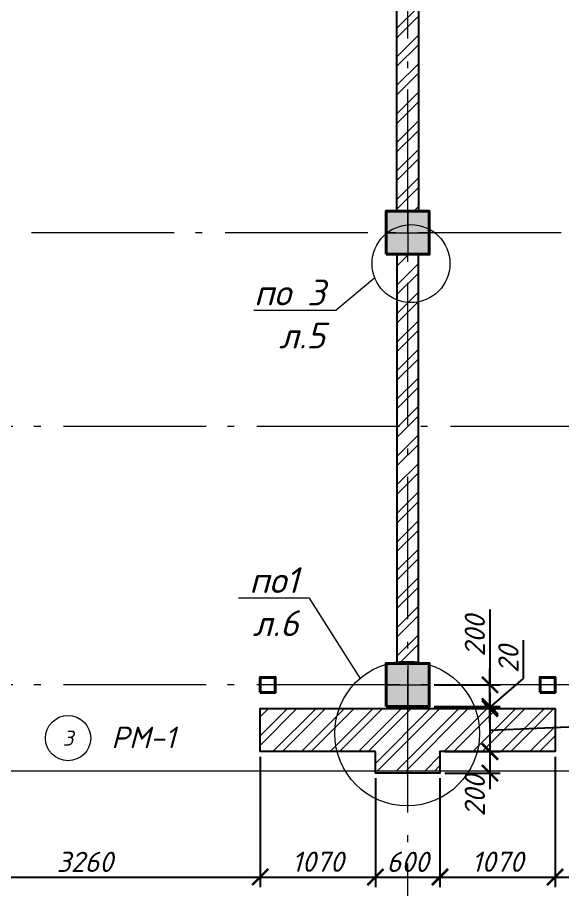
# Model space of a CAD drawing. Header units: millimetres. Extents: x -238377 to 196118, y -123284 to 30177.
# Drawn here: x -91543 to -86478, y 12570 to 20671 of the extents above; entities that cross this region are included whole.
import ezdxf
from ezdxf import colors
from ezdxf.entities.mleader import LeaderData, LeaderLine
from ezdxf.enums import TextEntityAlignment as Align
from ezdxf.math import Vec2, Vec3

# ---------------------------------------------------------------- set-up
doc = ezdxf.new("R2010")
doc.units = ezdxf.units.MM
doc.header["$MEASUREMENT"] = 0
doc.linetypes.add('Double Dashed', pattern=[1797.222233, 1325, -211.666656, 63.333344, -197.222233])
doc.layers.get('0').update_dxf_attribs({"lineweight": 5})
doc.layers.add('#Hatch', color=7, linetype='Continuous', lineweight=5, true_color=0x4d4d4d)
for name, color, linetype, lineweight in [('#Выноски', 150, 'Continuous', 15), ('#размеры', 7, 'Continuous', 5), ('k_ Рамка', 7, 'Continuous', 50), ('колонны_Ном._пера__94', 252, 'Continuous', 13), ('колонны_Ном._пера__99', 7, 'Continuous', 40), ('оси_Ном._пера__96', 7, 'Continuous', 5)]:
    doc.layers.add(name, color=color, linetype=linetype, lineweight=lineweight)
for name, color, linetype in [('#стены внутр', 152, 'Continuous'), ('#стены наруж', 7, 'Continuous'), ('колонны', 7, 'Continuous'), ('оси', 7, 'Continuous'), ('чертеж', 7, 'Continuous')]:
    doc.layers.add(name, color=color, linetype=linetype)
doc.styles.get("Standard").update_dxf_attribs({"font": 'isocpeui.ttf'})
doc.styles.add('STEP PR', font='isocpeui.ttf')
doc.styles.add('СГЕНЕРИР_СТИЛЬ_3', font='gost_2_304-81_type.ttf')
doc.dimstyles.new('SPDS', dxfattribs={"dimscale": 10, "dimtxt": 2.5, "dimasz": 2, "dimexe": 1.25, "dimexo": 0.625, "dimtad": 1, "dimdec": 0, "dimrnd": 0.001, "dimtxsty": 'STEP PR', "dimblk": 'ARCHTICK', "dimcen": 2.5, "dimdle": 2, "dimclrd": 256, "dimclre": 256, "dimclrt": 7, "dimadec": 0, "dimazin": 2, "dimtfac": 0.75, "dimtdec": 0, "dimtmove": 1, "dimatfit": 3, "dimfxl": 1, "dimtolj": 1, "dimarcsym": 1})
pattern_1 = [(45, (-82796.33, -48984.63), (-132.5825, 132.5825), []), (45, (-82707.94, -48984.63), (-132.5825, 132.5825), [])]

# ---------------------------------------------------------------- blocks, each defined once
blk = doc.blocks.new('Стандартный маркер сетки_16')
at = {"layer": 'оси_Ном._пера__96', "linetype": 'Double Dashed'}
blk.add_line((900, 0), (41068.3, 0), dxfattribs=at)
at = {"layer": 'оси_Ном._пера__96', "style": 'СГЕНЕРИР_СТИЛЬ_3'}
blk.add_attdef('AC_MarkerText_1', text='', height=350, rotation=180, dxfattribs=at).set_placement((-260.8, 269.7), align=Align.BOTTOM_LEFT)
blk = doc.blocks.new('Колонна_15_1', base_point=(22379, 71855.7))
at = {"layer": 'колонны_Ном._пера__94', "linetype": 'Continuous', "true_color": 0x7d7d7d}
blk.add_hatch(color=8, dxfattribs=at).paths.add_polyline_path([(22179, 71646.7), (22579, 71646.7), (22579, 72046.7), (22179, 72046.7)])
blk.add_hatch(color=8, dxfattribs=at).paths.add_polyline_path([(22179, 71646.7), (22579, 71646.7), (22579, 72046.7), (22179, 72046.7)])
at = {"layer": 'колонны_Ном._пера__99', "linetype": 'Continuous', "flags": 128}
blk.add_lwpolyline([(22179, 71646.7), (22579, 71646.7), (22579, 72046.7), (22179, 72046.7)], close=True, dxfattribs=at)
at = {"layer": 'колонны_Ном._пера__99', "color": 8, "linetype": 'Continuous', "true_color": 0x737373, "flags": 128}
blk.add_lwpolyline([(22179, 71646.7), (22579, 71646.7), (22579, 72046.7), (22179, 72046.7)], close=True, dxfattribs=at)
at = {"layer": 'оси_Ном._пера__96', "color": 253, "lineweight": 5, "true_color": 0x9c9c9c}
for points in [[(22379.3, 72046.7), (22379.3, 71646.7)], [(22379.3, 72046.7), (22379.3, 71646.7)], [(22179, 71846.7), (22579, 71846.7)], [(22179, 71846.7), (22579, 71846.7)]]:
    blk.add_lwpolyline(points, dxfattribs=at)
blk = doc.blocks.new('Стандартный маркер сетки_17')
at = {"layer": 'оси_Ном._пера__96', "linetype": 'Double Dashed'}
blk.add_line((900, 0), (20403.4, 0), dxfattribs=at)
at = {"layer": 'оси_Ном._пера__96', "style": 'СГЕНЕРИР_СТИЛЬ_3'}
blk.add_attdef('AC_MarkerText_1', text='', height=350, rotation=90, dxfattribs=at).set_placement((21973.1, -122.2), align=Align.BOTTOM_LEFT)
blk = doc.blocks.new('_ArchTick')
at = {"color": 0, "linetype": 'ByBlock', "const_width": 0.15}
blk.add_lwpolyline([(-0.5, -0.5), (0.5, 0.5)], dxfattribs=at)
blk = doc.blocks.new('*D648')
at = {"layer": '#размеры', "lineweight": -2, "transparency": 16777216}
for p, q in [((-86840.3, 14530.9), (-86840.3, 14887)), ((-87152.8, 14261), (-86840.3, 14530.9)), ((-87152.8, 14271), (-87152.8, 14421)), ((-87670.5, 14271), (-87059, 14271)), ((-87152.8, 14271), (-87152.8, 14251)), ((-87152.8, 14271), (-87152.8, 14251)), ((-87678.8, 14251), (-87059, 14251)), ((-87152.8, 14251), (-87152.8, 14101))]:
    blk.add_line(p, q, dxfattribs=at)
at = {"layer": 'Defpoints', "color": 0, "transparency": 16777216}
for p in [(-87717.3, 14271), (-87725.7, 14251), (-87152.8, 14251)]:
    blk.add_point(p, dxfattribs=at)
at = {"layer": '#размеры', "lineweight": -2, "transparency": 16777216, "xscale": 150, "yscale": 150, "zscale": 150}
for p, rotation in [((-87152.8, 14271), 270), ((-87152.8, 14251), 90)]:
    blk.add_blockref('_ArchTick', p, dxfattribs=dict(at, rotation=rotation))
at = {"layer": '#размеры', "color": 7, "transparency": 16777216, "insert": (-86980.9, 14708.9), "char_height": 187.5, "attachment_point": 5, "rotation": 90, "style": 'STEP PR'}
blk.add_mtext('\\A1;20', dxfattribs=at)
blk = doc.blocks.new('*D649')
at = {"layer": '#размеры', "lineweight": -2, "transparency": 16777216}
for p, q in [((-86169.2, 14092.1), (-86169.2, 14593.4)), ((-87152.8, 14401), (-87152.8, 13701)), ((-87678.8, 14251), (-87059, 14251)), ((-87152.8, 14051), (-86169.2, 14092.1)), ((-87570.5, 13851), (-87059, 13851))]:
    blk.add_line(p, q, dxfattribs=at)
at = {"layer": 'Defpoints', "color": 0, "transparency": 16777216}
for p in [(-87725.7, 14251), (-87617.3, 13851), (-87152.8, 13851)]:
    blk.add_point(p, dxfattribs=at)
at = {"layer": '#размеры', "lineweight": -2, "transparency": 16777216, "xscale": 150, "yscale": 150, "zscale": 150}
for p, rotation in [((-87152.8, 14251), 90), ((-87152.8, 13851), 270)]:
    blk.add_blockref('_ArchTick', p, dxfattribs=dict(at, rotation=rotation))
at = {"layer": '#размеры', "color": 7, "transparency": 16777216, "insert": (-86309.8, 14342.8), "char_height": 187.5, "attachment_point": 5, "rotation": 90, "style": 'STEP PR'}
blk.add_mtext('\\A1;400', dxfattribs=at)
blk = doc.blocks.new('*D650')
at = {"layer": '#размеры', "lineweight": -2, "transparency": 16777216}
for p, q in [((-87152.8, 14001), (-87152.8, 13501)), ((-87570.5, 13851), (-87059, 13851)), ((-87570.5, 13651), (-87059, 13651))]:
    blk.add_line(p, q, dxfattribs=at)
at = {"layer": 'Defpoints', "color": 0, "transparency": 16777216}
for p in [(-87617.3, 13851), (-87617.3, 13651), (-87152.8, 13651)]:
    blk.add_point(p, dxfattribs=at)
at = {"layer": '#размеры', "lineweight": -2, "transparency": 16777216, "xscale": 150, "yscale": 150, "zscale": 150}
for p, rotation in [((-87152.8, 13851), 90), ((-87152.8, 13651), 270)]:
    blk.add_blockref('_ArchTick', p, dxfattribs=dict(at, rotation=rotation))
at = {"layer": '#размеры', "color": 7, "transparency": 16777216, "insert": (-87293.4, 13440.4), "char_height": 187.5, "attachment_point": 5, "rotation": 90, "style": 'STEP PR'}
blk.add_mtext('\\A1;200', dxfattribs=at)
blk = doc.blocks.new('*D651')
at = {"layer": '#размеры', "lineweight": -2, "transparency": 16777216}
for p, q in [((-87152.8, 15171.7), (-87152.8, 14471)), ((-87152.8, 14121), (-87152.8, 14621)), ((-87670.5, 14471), (-87059, 14471)), ((-87670.5, 14271), (-87059, 14271))]:
    blk.add_line(p, q, dxfattribs=at)
at = {"layer": 'Defpoints', "color": 0, "transparency": 16777216}
for p in [(-87717.3, 14471), (-87152.8, 14471), (-87717.3, 14271)]:
    blk.add_point(p, dxfattribs=at)
at = {"layer": '#размеры', "lineweight": -2, "transparency": 16777216, "xscale": 150, "yscale": 150, "zscale": 150}
for p, rotation in [((-87152.8, 14471), 90), ((-87152.8, 14271), 270)]:
    blk.add_blockref('_ArchTick', p, dxfattribs=dict(at, rotation=rotation))
at = {"layer": '#размеры', "color": 7, "transparency": 16777216, "insert": (-87293.4, 14925.7), "char_height": 187.5, "attachment_point": 5, "rotation": 90, "style": 'STEP PR'}
blk.add_mtext('\\A1;200', dxfattribs=at)
blk = doc.blocks.new('*D652')
at = {"layer": '#размеры', "lineweight": -2, "transparency": 16777216}
for p, q in [((-92547.3, 13804.2), (-92547.3, 12592.6)), ((-89287.3, 13804.2), (-89287.3, 12592.6)), ((-92697.3, 12686.3), (-89137.3, 12686.3))]:
    blk.add_line(p, q, dxfattribs=at)
at = {"layer": 'Defpoints', "color": 0, "transparency": 16777216}
for p in [(-92547.3, 13851), (-89287.3, 13851), (-89287.3, 12686.3)]:
    blk.add_point(p, dxfattribs=at)
at = {"layer": '#размеры', "lineweight": -2, "transparency": 16777216, "xscale": 150, "yscale": 150, "zscale": 150, "rotation": 180}
blk.add_blockref('_ArchTick', (-92547.3, 12686.3), dxfattribs=at)
at = {"layer": '#размеры', "lineweight": -2, "transparency": 16777216, "xscale": 150, "yscale": 150, "zscale": 150}
blk.add_blockref('_ArchTick', (-89287.3, 12686.3), dxfattribs=at)
at = {"layer": '#размеры', "color": 7, "transparency": 16777216, "insert": (-90917.3, 12827), "char_height": 187.5, "attachment_point": 5, "style": 'STEP PR'}
blk.add_mtext('\\A1;3260', dxfattribs=at)
blk = doc.blocks.new('*D653')
at = {"layer": '#размеры', "lineweight": -2, "transparency": 16777216}
for p, q in [((-89287.3, 13804.2), (-89287.3, 12592.6)), ((-88217.3, 13604.2), (-88217.3, 12592.6)), ((-89437.3, 12686.3), (-88067.3, 12686.3))]:
    blk.add_line(p, q, dxfattribs=at)
at = {"layer": 'Defpoints', "color": 0, "transparency": 16777216}
for p in [(-89287.3, 13851), (-88217.3, 13651), (-88217.3, 12686.3)]:
    blk.add_point(p, dxfattribs=at)
at = {"layer": '#размеры', "lineweight": -2, "transparency": 16777216, "xscale": 150, "yscale": 150, "zscale": 150, "rotation": 180}
blk.add_blockref('_ArchTick', (-89287.3, 12686.3), dxfattribs=at)
at = {"layer": '#размеры', "lineweight": -2, "transparency": 16777216, "xscale": 150, "yscale": 150, "zscale": 150}
blk.add_blockref('_ArchTick', (-88217.3, 12686.3), dxfattribs=at)
at = {"layer": '#размеры', "color": 7, "transparency": 16777216, "insert": (-88752.3, 12828.2), "char_height": 187.5, "attachment_point": 5, "style": 'STEP PR'}
blk.add_mtext('\\A1;1070', dxfattribs=at)
blk = doc.blocks.new('*D654')
at = {"layer": '#размеры', "lineweight": -2, "transparency": 16777216}
for p, q in [((-88217.3, 13604.2), (-88217.3, 12592.6)), ((-87617.3, 13604.2), (-87617.3, 12592.6)), ((-88367.3, 12686.3), (-87467.3, 12686.3))]:
    blk.add_line(p, q, dxfattribs=at)
at = {"layer": 'Defpoints', "color": 0, "transparency": 16777216}
for p in [(-88217.3, 13651), (-87617.3, 13651), (-87617.3, 12686.3)]:
    blk.add_point(p, dxfattribs=at)
at = {"layer": '#размеры', "lineweight": -2, "transparency": 16777216, "xscale": 150, "yscale": 150, "zscale": 150, "rotation": 180}
blk.add_blockref('_ArchTick', (-88217.3, 12686.3), dxfattribs=at)
at = {"layer": '#размеры', "lineweight": -2, "transparency": 16777216, "xscale": 150, "yscale": 150, "zscale": 150}
blk.add_blockref('_ArchTick', (-87617.3, 12686.3), dxfattribs=at)
at = {"layer": '#размеры', "color": 7, "transparency": 16777216, "insert": (-87917.3, 12827), "char_height": 187.5, "attachment_point": 5, "style": 'STEP PR'}
blk.add_mtext('\\A1;600', dxfattribs=at)
blk = doc.blocks.new('*D655')
at = {"layer": '#размеры', "lineweight": -2, "transparency": 16777216}
for p, q in [((-86547.3, 13804.2), (-86547.3, 12592.6)), ((-87617.3, 13604.2), (-87617.3, 12592.6)), ((-87767.3, 12686.3), (-86397.3, 12686.3))]:
    blk.add_line(p, q, dxfattribs=at)
at = {"layer": 'Defpoints', "color": 0, "transparency": 16777216}
for p in [(-86547.3, 13851), (-87617.3, 13651), (-86547.3, 12686.3)]:
    blk.add_point(p, dxfattribs=at)
at = {"layer": '#размеры', "lineweight": -2, "transparency": 16777216, "xscale": 150, "yscale": 150, "zscale": 150, "rotation": 180}
blk.add_blockref('_ArchTick', (-87617.3, 12686.3), dxfattribs=at)
at = {"layer": '#размеры', "lineweight": -2, "transparency": 16777216, "xscale": 150, "yscale": 150, "zscale": 150}
blk.add_blockref('_ArchTick', (-86547.3, 12686.3), dxfattribs=at)
at = {"layer": '#размеры', "color": 7, "transparency": 16777216, "insert": (-87082.3, 12828.2), "char_height": 187.5, "attachment_point": 5, "style": 'STEP PR'}
blk.add_mtext('\\A1;1070', dxfattribs=at)
blk = doc.blocks.new('*D656')
at = {"layer": '#размеры', "lineweight": -2, "transparency": 16777216}
for p, q in [((-86547.3, 13804.2), (-86547.3, 12592.6)), ((-83287.3, 13804.2), (-83287.3, 12592.6)), ((-86697.3, 12686.3), (-83137.3, 12686.3))]:
    blk.add_line(p, q, dxfattribs=at)
at = {"layer": 'Defpoints', "color": 0, "transparency": 16777216}
for p in [(-86547.3, 13851), (-83287.3, 13851), (-83287.3, 12686.3)]:
    blk.add_point(p, dxfattribs=at)
at = {"layer": '#размеры', "lineweight": -2, "transparency": 16777216, "xscale": 150, "yscale": 150, "zscale": 150, "rotation": 180}
blk.add_blockref('_ArchTick', (-86547.3, 12686.3), dxfattribs=at)
at = {"layer": '#размеры', "lineweight": -2, "transparency": 16777216, "xscale": 150, "yscale": 150, "zscale": 150}
blk.add_blockref('_ArchTick', (-83287.3, 12686.3), dxfattribs=at)
at = {"layer": '#размеры', "color": 7, "transparency": 16777216, "insert": (-84917.3, 12827), "char_height": 187.5, "attachment_point": 5, "style": 'STEP PR'}
blk.add_mtext('\\A1;3260', dxfattribs=at)
blk = doc.blocks.new('*U225')
at = {"color": 0, "linetype": 'ByBlock', "lineweight": -2}
blk.add_circle((0, 0), 6, dxfattribs=at)
blk.add_attdef('Узел', text='', height=4, dxfattribs=at).set_placement((0, 0), align=Align.MIDDLE_CENTER)
blk = doc.blocks.new('_None')

msp = doc.modelspace()

# ---------------------------------------------------------------- hatches: boundary and pattern name
at = {"layer": '#Hatch'}
h = msp.add_hatch(dxfattribs=at)
h.set_pattern_fill('ANSI32', color=256, scale=500)
h.set_pattern_definition(pattern_1)
h.paths.add_polyline_path([(-87917.3, 22671), (-88017.3, 22671), (-88017.3, 18871), (-87917.3, 18871)])
h.paths.add_polyline_path([(-87817.3, 22671), (-87917.3, 22671), (-87917.3, 18871), (-87817.3, 18871)])
h = msp.add_hatch(dxfattribs=at)
h.set_pattern_fill('ANSI32', color=256, scale=500)
h.set_pattern_definition(pattern_1)
h.paths.add_polyline_path([(-87917.3, 16871), (-87817.3, 16871), (-87817.3, 18471), (-87917.3, 18471)])
h.paths.add_polyline_path([(-88017.3, 16871), (-87917.3, 16871), (-87917.3, 18471), (-88017.3, 18471)])
h.paths.add_polyline_path([(-88017.3, 14671), (-87917.3, 14671), (-87917.3, 16871), (-88017.3, 16871)])
h.paths.add_polyline_path([(-87917.3, 14671), (-87817.3, 14671), (-87817.3, 16871), (-87917.3, 16871)])
h = msp.add_hatch(dxfattribs=at)
h.set_pattern_fill('ANSI32', color=256, scale=500)
h.set_pattern_definition(pattern_1)
h.paths.add_polyline_path([(-87917.3, 14251), (-87917.3, 13671), (-87617.3, 13671), (-87617.3, 13851), (-86547.3, 13851), (-86547.3, 14251)])
h.paths.add_polyline_path([(-89287.3, 14251), (-89287.3, 13851), (-88217.3, 13851), (-88217.3, 13671), (-87917.3, 13671), (-87917.3, 14251)])

# ---------------------------------------------------------------- linework, layer by layer
at = {"layer": '#Выноски'}
for centre, radius in [((-87886.4, 18384.4), 362.1), ((-87922.4, 14019.6), 672.4)]:
    msp.add_circle(centre, radius, dxfattribs=at)
at = {"layer": '#стены внутр'}
for points in [[(-88017.3, 22721), (-87817.3, 22721), (-87817.3, 18871), (-88017.3, 18871)], [(-88017.3, 14671), (-87817.3, 14671), (-87817.3, 18471), (-88017.3, 18471)]]:
    msp.add_lwpolyline(points, close=True, dxfattribs=at)
at = {"layer": '#стены наруж'}
msp.add_lwpolyline([(-88217.3, 13851), (-89287.3, 13851), (-89287.3, 14251), (-86547.3, 14251), (-86547.3, 13851), (-87617.3, 13851), (-87617.3, 13651), (-88217.3, 13651), (-88217.3, 13851)], dxfattribs=at)
at = {"layer": 'колонны_Ном._пера__99', "linetype": 'Continuous', "flags": 128}
for points in [[(-89287.3, 14401), (-89147.3, 14401), (-89147.3, 14541), (-89287.3, 14541)], [(-86687.3, 14401), (-86547.3, 14401), (-86547.3, 14541), (-86687.3, 14541)]]:
    msp.add_lwpolyline(points, close=True, dxfattribs=at)
at = {"layer": 'оси_Ном._пера__96', "linetype": 'Double Dashed'}
for p, q in [((-57439.6, 16871), (-129908.6, 16871)), ((-57439.6, 14471), (-129908.6, 14471))]:
    msp.add_line(p, q, dxfattribs=at)
at = {"layer": 'чертеж', "color": 5, "lineweight": 0}
msp.add_lwpolyline([(-97717.3, 20555.9), (-97717.3, 23520), (-59767.3, 23521.2), (-59767.3, 7601), (-67075.5, 7601), (-67075.7, 13671), (-97717.3, 13671), (-97717.3, 20555.9)], dxfattribs=at)

# ---------------------------------------------------------------- block references
at = {"layer": '#размеры', "xscale": 35, "yscale": 35, "zscale": 35}
msp.add_blockref('*U225', (-91072.6, 13976.3), dxfattribs=at).add_auto_attribs({'Узел': '3'})
at = {"layer": 'колонны'}
for p in [(-87917.3, 18680), (-87917.3, 14480)]:
    msp.add_blockref('Колонна_15_1', p, dxfattribs=at)
at = {"layer": 'оси', "color": 251, "lineweight": 5, "zscale": 1000, "rotation": 270}
msp.add_blockref('Стандартный маркер сетки_17', (-87917.3, 24496.5), dxfattribs=at)
at = {"layer": 'оси', "color": 251, "linetype": 'Continuous', "lineweight": 5, "zscale": 1000, "rotation": 180}
msp.add_blockref('Стандартный маркер сетки_16', (-56835.9, 18671), dxfattribs=at)

# ---------------------------------------------------------------- texts
at = {"layer": 'k_ Рамка', "color": 7, "style": 'STEP PR'}
msp.add_text('РМ-1', height=200, dxfattribs=at).set_placement((-90671.9, 13882.4))

# ---------------------------------------------------------------- dimensions: what is measured, and where the dimension line sits
at = {"layer": '#размеры'}
for base, p1, p2, picture, middle in [((-87152.8, 14471), (-87717.3, 14271), (-87717.3, 14471), '*D651', (-87174, 14925.7)), ((-87152.8, 14251), (-87717.3, 14271), (-87725.7, 14251), '*D648', (-86840.3, 14577.8)), ((-87152.8, 13851), (-87725.7, 14251), (-87617.3, 13851), '*D649', (-86169.2, 14139)), ((-87152.8, 13651), (-87617.3, 13851), (-87617.3, 13651), '*D650', (-87152.8, 13440.4))]:
    dim = msp.add_linear_dim(base=base, p1=p1, p2=p2, angle=90, dimstyle='SPDS', override={"dimscale": 75, "dimtxsty": 'STEP PR'}, dxfattribs=at)
    dim.commit()
    dim.dimension.update_dxf_attribs({"geometry": picture, "text_midpoint": middle, "dimtype": 160})
for base, p1, p2, picture, middle in [((-89287.3, 12686.3), (-92547.3, 13851), (-89287.3, 13851), '*D652', (-90917.3, 12827)), ((-88217.3, 12686.3), (-89287.3, 13851), (-88217.3, 13651), '*D653', (-88752.3, 12828.2)), ((-86547.3, 12686.3), (-87617.3, 13651), (-86547.3, 13851), '*D655', (-87082.3, 12828.2)), ((-83287.3, 12686.3), (-86547.3, 13851), (-83287.3, 13851), '*D656', (-84917.3, 12827)), ((-87617.3, 12686.3), (-88217.3, 13651), (-87617.3, 13651), '*D654', (-87917.3, 12827))]:
    dim = msp.add_linear_dim(base=base, p1=p1, p2=p2, dimstyle='SPDS', override={"dimscale": 75, "dimtxsty": 'STEP PR'}, dxfattribs=at)
    dim.commit()
    dim.dimension.update_dxf_attribs({"geometry": picture, "text_midpoint": middle})

# ---------------------------------------------------------------- leaders
at = {"layer": '#Выноски'}
ml = msp.add_multileader_mtext('Standard', dxfattribs=at)
ml.set_content('\\A1;по 3\\Pл.5', color=256, style='STEP PR')
ml.set_leader_properties(color=256, linetype='ByLayer', lineweight=-1)
ml.set_arrow_properties(name='NONE')
ml.build(insert=Vec2(0, 0))
ml.multileader.update_dxf_attribs({"text_left_attachment_type": 6, "text_right_attachment_type": 6, "dogleg_length": 0, "arrow_head_size": 240})
ctx = ml.context
ctx.base_point, ctx.char_height, ctx.arrow_head_size, ctx.landing_gap_size, ctx.plane_origin = Vec3(-89451.9, 17947.9), 240, 240, 100, Vec3(-83130.9, 5047.3)
ctx.left_attachment, ctx.right_attachment, ctx.text_align_type = 6, 6, 2
notes = []
notes.append((ctx, [(1, (1, 1, 0), (-88584.4, 17947.9), (-1, 0), 0, [(0, [(-88222.9, 18250.9)], 0, [])])]))
ctx.mtext.insert, ctx.mtext.rotation, ctx.mtext.defined_height, ctx.mtext.alignment, ctx.mtext.flow_direction = Vec3(-88684.4, 18235.9), 6.283185, 288, 3, 5
ml = msp.add_multileader_mtext('Standard', dxfattribs=at)
ml.set_content('\\A1;по1\\Pл.6', color=256, style='STEP PR')
ml.set_leader_properties(color=256, linetype='ByLayer', lineweight=-1)
ml.set_arrow_properties(name='NONE')
ml.build(insert=Vec2(0, 0))
ml.multileader.update_dxf_attribs({"text_left_attachment_type": 6, "text_right_attachment_type": 6, "dogleg_length": 0, "arrow_head_size": 240})
ctx = ml.context
ctx.base_point, ctx.char_height, ctx.arrow_head_size, ctx.landing_gap_size, ctx.plane_origin = Vec3(-89515.3, 15276.4), 240, 240, 100, Vec3(-83725, 1468.2)
ctx.left_attachment, ctx.right_attachment, ctx.text_align_type = 6, 6, 2
notes.append((ctx, [(1, (1, 1, 0), (-88830, 15276.4), (-1, 0), 0, [(0, [(-88353.4, 14524.2)], 0, [])])]))
ctx.mtext.insert, ctx.mtext.rotation, ctx.mtext.width, ctx.mtext.defined_height, ctx.mtext.alignment, ctx.mtext.flow_direction = Vec3(-88930, 15564.4), 6.283185, 555.049, 247, 3, 5
for ctx, leaders in notes:
    for number, flags, end, landing, length, lines in leaders:
        leader = LeaderData()
        leader.index, (leader.has_last_leader_line, leader.has_dogleg_vector, leader.attachment_direction) = number, flags
        leader.last_leader_point, leader.dogleg_vector, leader.dogleg_length = Vec3(end), Vec3(landing), length
        for number, points, colour, breaks in lines:
            line = LeaderLine()
            line.index, line.vertices, line.color, line.breaks = number, Vec3.list(points), colors.encode_raw_color(colour), breaks
            leader.lines.append(line)
        ctx.leaders.append(leader)

doc.saveas('drawing.dxf')
